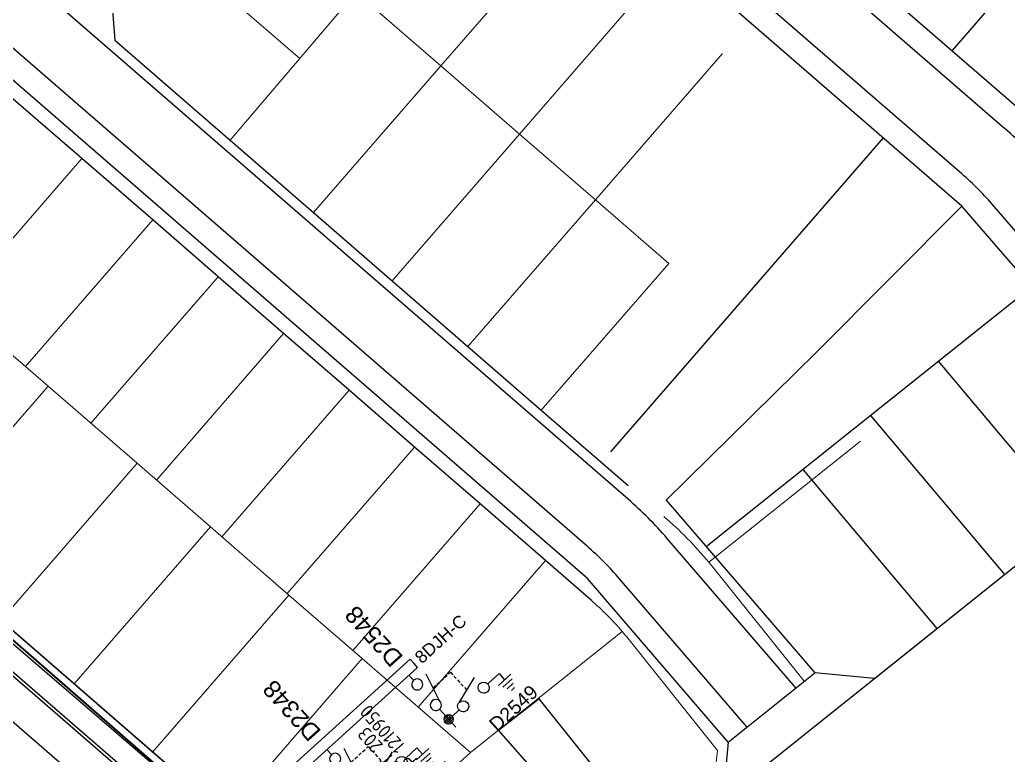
# Model space of a CAD drawing. Extents: x 294483 to 298631, y 6233899 to 6239242.
# Drawn here: x 296481 to 296623.5, y 6237128.4 to 6237234.5 of the extents above; entities that cross this region are included whole.
import ezdxf
from ezdxf.enums import TextEntityAlignment as Align

# ---------------------------------------------------------------- set-up
doc = ezdxf.new("R2010")
doc.units = 0
for name, pattern in [('A', [0]), ('CENTERX2', [4, 2.5, -0.5, 0.5, -0.5]), ('DASHED', [0.75, 0.5, -0.25])]:
    doc.linetypes.add(name, pattern=pattern)
for name, color, linetype in [('Equip_HV_NEW', 2, 'Continuous'), ('Mains_LV_NEW_T84', 2, 'Continuous'), ('Mains_SL_NEW_C57', 2, 'Continuous'), ('Notes', 7, 'Continuous'), ('Trench_SP_NEW', 2, 'Continuous')]:
    doc.layers.add(name, color=color, linetype=linetype)
doc.styles.add('ARIAL', font='arial.ttf', dxfattribs={"height": 2})
doc.styles.add('ieISOCP', font='isocp.shx')
doc.styles.get("Standard").update_dxf_attribs({"font": 'isocp.shx'})
doc.styles.add('SWG_LABEL', font='arial.ttf', dxfattribs={"height": 2})
doc.styles.add('SWITCH_LABEL', font='arial.ttf', dxfattribs={"height": 2.5})
doc.linetypes.add('Cable 5', pattern='A,10,-1,["o",Standard,S=2,R=0,X=-1,Y=-0.7],-1e-05,["o",Standard,S=2,R=0,X=-0.2,Y=-0.7],-1.2', length=12.20001)
doc.linetypes.add('Cable New UG', pattern='A,7,-0.25,["x",Standard,S=2,R=0,X=0.2,Y=-0.8],-2.1', length=9.35)
doc.linetypes.add('IE Trench HV', pattern='A,7,-0.2,["/",Standard,S=3,R=0,X=0.6,Y=-1.4],-2.5', length=9.7)

# ---------------------------------------------------------------- blocks, each defined once
blk = doc.blocks.new('SWG_SIE_SU_NEW')
blk.add_line((5.81, 0.79), (1.59, 1.94))
at = {"linetype": 'A', "lineweight": 0}
for p, q in [((7.98, 0.35), (7.98, -0.37)), ((8.18, -0.58), (8.18, 0.56)), ((8.38, 0.66), (8.38, -0.68)), ((8.58, -0.71), (8.58, 0.69)), ((8.78, 0.66), (8.78, -0.68)), ((8.98, -0.59), (8.98, 0.56)), ((9.18, 0.35), (9.18, -0.38))]:
    blk.add_line(p, q, dxfattribs=at)
at = {"linetype": 'DASHED'}
blk.add_lwpolyline([(3.7, 1.36), (3.7, 4.73), (7.22, 4.73)], dxfattribs=at)
for points in [[(1, 0), (0, 0)], [(6.6, -0.01), (10.1, -0.01)]]:
    blk.add_lwpolyline(points)
for points in [[(1.8, -0.8, 1), (1.8, 0.8, 1)], [(5.8, -0.81, 1), (5.8, 0.79, 1)]]:
    blk.add_lwpolyline(points, format="xyb", close=True)
at = {"linetype": 'A', "lineweight": 0}
blk.add_circle((8.58, -0.01), 0.7, dxfattribs=at)
at = {"style": 'SWG_LABEL', "flags": 8}
blk.add_attdef('ASSET_NUM', text='', height=2.5, rotation=179.9544, dxfattribs=at).set_placement((-2.4, 0.01), align=Align.MIDDLE_LEFT)
at = {"flags": 1}
blk.add_attdef('Z', (0, 0), '', height=0.2, dxfattribs=at)
at = {"style": 'SWITCH_LABEL', "flags": 9}
blk.add_attdef('STREET_CODE', text='', height=0.2, dxfattribs=at).set_placement((0, 0), align=Align.MIDDLE_LEFT)
at = {"flags": 9}
for tag, p in [('SUBURB', (0, -0.8)), ('STREETNAME', (0, -1)), ('ORIENTATION', (0, -0.2)), ('PARENT', (0, -0.4)), ('USAGE', (0, -0.6)), ('LOCATION', (0, -1.2)), ('NOTES', (0, -1.4)), ('MAINTAINED_BY', (-0.01, -2.05)), ('OWNED_BY', (-0.01, -1.62)), ('OPERATED_BY', (-0.01, -1.84))]:
    blk.add_attdef(tag, text='', height=0.2, dxfattribs=at).set_placement(p, align=Align.MIDDLE_LEFT)
blk = doc.blocks.new('SWG_SIE_ES_NEW')
for p, q in [((-5.79, 0.78), (-1.79, 1.93)), ((0.01, -1.21), (2.41, -1.21)), ((0.31, -1.81), (2.11, -1.81)), ((0.61, -2.41), (1.81, -2.41)), ((0.92, -3.01), (1.52, -3.01))]:
    blk.add_line(p, q)
for points in [[(-5.79, -0.82, -1), (-5.79, 0.78, -1)], [(-1.79, -0.81, -1), (-1.79, 0.79, -1)]]:
    blk.add_lwpolyline(points, format="xyb", close=True)
for points in [[(-6.59, -0.02), (-7.89, -0.02)], [(-0.99, -0.01), (1.21, -0.01), (1.21, -1.21)]]:
    blk.add_lwpolyline(points)
at = {"flags": 1}
blk.add_attdef('Z', (0, 0), '', height=0.2, dxfattribs=at)
at = {"style": 'SWITCH_LABEL', "flags": 9}
blk.add_attdef('STREET_CODE', text='', height=0.2, dxfattribs=at).set_placement((0, -0.2), align=Align.MIDDLE_LEFT)
at = {"flags": 9}
for tag, p in [('SUBURB', (0, -1)), ('STREETNAME', (0, -1.2)), ('ORIENTATION', (0, -0.4)), ('PARENT', (0, -0.6)), ('USAGE', (0, -0.8)), ('LOCATION', (0, -1.4)), ('NOTES', (0, -1.6)), ('OWNED_BY', (0, -1.78)), ('OPERATED_BY', (0, -2.01)), ('MAINTAINED_BY', (0, -2.21))]:
    blk.add_attdef(tag, text='', height=0.2, dxfattribs=at).set_placement(p, align=Align.MIDDLE_LEFT)
at = {"style": 'ARIAL', "flags": 8}
blk.add_attdef('ASSET_NUM', text='', height=2, dxfattribs=at).set_placement((14.3, -5.09), align=Align.MIDDLE_RIGHT)
blk = doc.blocks.new('*U43')
for p, q in [((-1.6, 0), (-1.6, 54.05)), ((-1.6, 54.05), (-0.8, 54.05)), ((0, 54.05), (-0.8, 54.05)), ((0, 0), (0, 54.05)), ((-1.6, 0), (-0.8, 0)), ((0, 0), (-0.8, 0))]:
    blk.add_line(p, q)
at = {"style": 'ARIAL'}
blk.add_attdef('SWG_TYPE', text='', height=1.8, rotation=90, dxfattribs=at).set_placement((-0.8, 54.8), align=Align.MIDDLE_LEFT)
blk.add_attdef('SUB_TYPE', text='', height=1.8, rotation=90, dxfattribs=at).set_placement((-0.8, -0.76), align=Align.MIDDLE_RIGHT)

msp = doc.modelspace()

# ---------------------------------------------------------------- linework, layer by layer
at = {"layer": 'Mains_LV_NEW_T84', "color": 170, "linetype": 'Cable New UG', "ltscale": 0.75}
msp.add_lwpolyline([(296555.85395, 6237125.33993), (296550.01211, 6237132.02758), (296555.84366, 6237136.5605), (296571.08393, 6237117.49572), (296561.35731, 6237108.71702), (296576.16973, 6237089.98058), (296571.19566, 6237086.04825), (296567.31324, 6237082.6704)], dxfattribs=at)
at = {"layer": 'Mains_SL_NEW_C57', "color": 2, "linetype": 'Cable 5', "ltscale": 0.5, "flags": 128}
msp.add_lwpolyline([(296541.77719, 6237095.25899, 0.036623618), (296538.35054, 6237096.0088, -0.061111349), (296533.27864, 6237098.60589), (296477.33651, 6237146.69327), (296426.8839, 6237190.4526)], format="xyb", dxfattribs=at)
at = {"layer": 'Notes'}
for p, q in [((296557.69955, 6237102.32606), (296914.81013, 6237387.79849)), ((296495.34824, 6237334.28998), (296628.20382, 6237218.98037)), ((296616.80638, 6237212.321), (296486.93669, 6237325.03908)), ((296616.83234, 6237207.66404), (296484.97918, 6237322.10363)), ((296562.81784, 6237153.91149), (296421.30105, 6237276.73844)), ((296562.79188, 6237158.56845), (296434.12571, 6237270.24194)), ((296494.0406, 6237240.08755), (296494.68456, 6237231.58429)), ((296494.68456, 6237231.58429), (296511.30037, 6237217.1629)), ((296532.86497, 6237100.46107), (296384.10978, 6237229.57046)), ((296489.94307, 6237214.51359), (296479.37004, 6237223.69025)), ((296511.30037, 6237217.1629), (296523.32617, 6237206.72532)), ((296500.13848, 6237205.66466), (296489.94307, 6237214.51359)), ((296642.50361, 6237177.79443), (296616.83234, 6237207.66404)), ((296645.23919, 6237179.98123), (296621.48913, 6237207.61544)), ((296523.32617, 6237206.72532), (296534.65441, 6237196.89317)), ((296509.57868, 6237197.47121), (296500.13848, 6237205.66466)), ((296519.01888, 6237189.27776), (296509.57868, 6237197.47121)), ((296534.65441, 6237196.89317), (296545.60504, 6237187.38877)), ((296528.45908, 6237181.08431), (296519.01888, 6237189.27776)), ((296545.60504, 6237187.38877), (296556.17807, 6237178.21211)), ((296537.89928, 6237172.89086), (296528.45908, 6237181.08431)), ((296556.17807, 6237178.21211), (296568.69903, 6237167.34477)), ((296547.33948, 6237164.69741), (296537.89928, 6237172.89086)), ((296604.20533, 6237139.50239), (296641.72779, 6237169.49763)), ((296556.77968, 6237156.50396), (296547.33948, 6237164.69741)), ((296574.18931, 6237165.22781), (296595.60795, 6237140.30631)), ((296563.36905, 6237150.78483), (296556.77968, 6237156.50396)), ((296583.10245, 6237130.30948), (296562.81784, 6237153.91149)), ((296585.83803, 6237132.49629), (296567.47462, 6237153.86289)), ((296583.10245, 6237130.30948), (296595.60795, 6237140.30631)), ((296604.20533, 6237139.50239), (296595.60795, 6237140.30631)), ((296583.10245, 6237130.30948), (296582.32663, 6237122.01268))]:
    msp.add_line(p, q, dxfattribs=at)
at = {"layer": 'Notes', "lineweight": 9}
for p, q in [((296560.03283, 6237249.01741), (296541.69024, 6237227.88373)), ((296500.19605, 6237247.32462), (296521.34315, 6237228.97038)), ((296571.36107, 6237239.18527), (296553.02212, 6237218.05579)), ((296529.44889, 6237238.50044), (296511.30037, 6237217.1629)), ((296529.44889, 6237238.50044), (296541.69024, 6237227.88373)), ((296582.3117, 6237229.68086), (296563.97628, 6237208.55544)), ((296541.69024, 6237227.88373), (296523.32617, 6237206.72532)), ((296541.69024, 6237227.88373), (296553.02212, 6237218.05579)), ((296553.02212, 6237218.05579), (296534.65441, 6237196.89317)), ((296553.02212, 6237218.05579), (296563.97628, 6237208.55544)), ((296471.58974, 6237193.36754), (296489.94307, 6237214.51359)), ((296563.97628, 6237208.55544), (296545.60504, 6237187.38877)), ((296563.97628, 6237208.55544), (296574.5527, 6237199.3827)), ((296481.78515, 6237184.51861), (296500.13848, 6237205.66466)), ((296574.5527, 6237199.3827), (296556.17807, 6237178.21211)), ((296491.22535, 6237176.32516), (296509.57868, 6237197.47121)), ((296485.05439, 6237181.68114), (296471.58974, 6237193.36754)), ((296500.66555, 6237168.13171), (296519.01888, 6237189.27776)), ((296465.39011, 6237159.02466), (296485.05439, 6237181.68114)), ((296497.89306, 6237170.53804), (296485.05439, 6237181.68114)), ((296510.10575, 6237159.93826), (296528.45908, 6237181.08431)), ((296580.33608, 6237156.26811), (296602.2176, 6237173.76049)), ((296519.54595, 6237151.74481), (296537.89928, 6237172.89086)), ((296478.22878, 6237147.88156), (296497.89306, 6237170.53804)), ((296508.46609, 6237161.36138), (296497.89306, 6237170.53804)), ((296528.98615, 6237143.55136), (296547.33948, 6237164.69741)), ((296488.80181, 6237138.7049), (296508.46609, 6237161.36138)), ((296519.79433, 6237151.52924), (296508.46609, 6237161.36138)), ((296538.42635, 6237135.35791), (296556.77968, 6237156.50396)), ((296581.14281, 6237155.28136), (296594.08378, 6237139.09291)), ((296500.13004, 6237128.87276), (296519.79433, 6237151.52924)), ((296530.36735, 6237142.35257), (296519.79433, 6237151.52924)), ((296545.97851, 6237128.80315), (296567.83417, 6237146.27444)), ((296568.64523, 6237145.29085), (296581.58619, 6237129.1024)), ((296510.70307, 6237119.69609), (296530.36735, 6237142.35257)), ((296545.97851, 6237128.80315), (296530.36735, 6237142.35257)), ((296573.26422, 6237114.76829), (296555.78084, 6237136.63908)), ((296581.58619, 6237129.1024), (296580.6461, 6237120.66928)), ((296523.54174, 6237108.553), (296545.97851, 6237128.80315))]:
    msp.add_line(p, q, dxfattribs=at)
at = {"layer": 'Notes'}
for points in [[(296652.27354, 6237185.60445), (296628.31467, 6237213.48161, 0.036524225), (296622.70567, 6237219.11795), (296492.63591, 6237332.00966, -0.41134279), (296491.6807, 6237344.63892), (296523.43594, 6237381.95964, -0.417090174), (296536.18972, 6237382.92427)], [(296592.87237, 6237138.1195), (296574.30016, 6237159.72906, 0.036524225), (296568.69116, 6237165.36539), (296444.13072, 6237273.4754, -0.41134279), (296443.06938, 6237287.50791), (296474.18291, 6237324.07445)]]:
    msp.add_lwpolyline(points, format="xyb", dxfattribs=at)
at = {"layer": 'Notes', "flags": 128}
for points in [[(296615.42975, 6237230.06739), (296654.75831, 6237275.38034)], [(296566.18562, 6237172.19265), (296605.51418, 6237217.50561)], [(296595.90739, 6237186.63942), (296616.83234, 6237207.66404)], [(296579.95244, 6237158.52216), (296626.8481, 6237196.01028)], [(296595.90739, 6237186.63942), (296574.18931, 6237165.22781)], [(296613.41074, 6237185.26854), (296632.73341, 6237162.30757)], [(296603.6439, 6237177.46098), (296622.96656, 6237154.50001)], [(296593.87706, 6237169.65342), (296613.19972, 6237146.69245)]]:
    msp.add_lwpolyline(points, dxfattribs=at)
msp.add_lwpolyline([(296532.86497, 6237100.46107), (296384.10978, 6237229.57046, -0.065497331), (296379.6976, 6237234.54884), (296377.63137, 6237237.60585)], format="xyb", dxfattribs=at)
at = {"layer": 'Notes', "color": 254, "true_color": 0xd1d1d1}
for points in [[(296529.62036, 6237096.72275), (296380.86517, 6237225.83214, -0.065497331), (296375.59651, 6237231.77692), (296375.15785, 6237232.42592)], [(296529.91532, 6237097.0626), (296381.16014, 6237226.17199, -0.065497331), (296375.96934, 6237232.02891), (296375.53068, 6237232.67791)]]:
    msp.add_lwpolyline(points, format="xyb", dxfattribs=at)
at = {"layer": 'Notes', "color": 254, "true_color": 0xd1d1d1, "flags": 128}
msp.add_lwpolyline([(296370.29804, 6237228.44928), (296522.95259, 6237095.95551, -0.414213562), (296523.00246, 6237095.25016), (296519.72508, 6237091.47408, -0.414213562), (296519.01973, 6237091.42421), (296366.36518, 6237223.91798)], format="xyb", dxfattribs=at)
at = {"layer": 'Notes'}
for centre in [(296586.98222, 6237177.95868), (296532.96772, 6237124.20613)]:
    msp.add_arc(centre, 45.5, 40.6772222, 49.0442388, dxfattribs=at)
at = {"layer": 'Notes', "lineweight": 9}
for radius, start, end in [(58, 39.8977767, 49.0442417), (58, 38.6386673, 39.8977767), (42, 40.3778785, 49.0442415), (42, 38.6386672, 40.3778785)]:
    msp.add_arc((296535.83906, 6237119.06576), radius, start, end, dxfattribs=at)
at = {"layer": 'Trench_SP_NEW', "color": 10, "linetype": 'IE Trench HV', "lineweight": 35, "ltscale": 0.35, "flags": 128}
msp.add_lwpolyline([(296532.07839, 6237099.55481), (296394.58329, 6237219.57427)], dxfattribs=at)

# ---------------------------------------------------------------- block references
at = {"layer": 'Equip_HV_NEW', "linetype": 'CENTERX2'}
ref = msp.add_blockref('SWG_SIE_SU_NEW', (296537.07819, 6237139.96497), dxfattribs=dict(at, rotation=312.1910194877311))
ref.add_attrib('ASSET_NUM', 'D2548', dxfattribs={"layer": '0', "height": 2.5, "rotation": 132.1453955, "style": 'SWG_LABEL'}).set_placement((296535.47491, 6237141.75093), align=Align.MIDDLE_LEFT)
at = {"layer": 'Equip_HV_NEW', "linetype": 'CENTERX2', "rotation": 312.1910194877311}
msp.add_blockref('*U43', (296498.27728, 6237104.79354), dxfattribs=at).add_auto_attribs({'SUB_TYPE': 'PS', 'SWG_TYPE': '8DJH-C'})
at = {"layer": 'Equip_HV_NEW', "linetype": 'CENTERX2'}
ref = msp.add_blockref('SWG_SIE_ES_NEW', (296549.1825, 6237139.38597), dxfattribs=dict(at, rotation=42.19101948773108))
ref.add_attrib('ASSET_NUM', 'D2549', dxfattribs={"layer": '0', "height": 2, "rotation": 42.1910068, "style": 'ARIAL'}).set_placement((296555.20983, 6237137.98472), align=Align.MIDDLE_RIGHT)
ref = msp.add_blockref('SWG_SIE_SU_NEW', (296525.24541, 6237129.23904), dxfattribs=dict(at, rotation=312.1910194877311))
ref.add_attrib('ASSET_NUM', 'D2348', dxfattribs={"layer": '0', "height": 2.5, "rotation": 132.1453955, "style": 'SWG_LABEL'}).set_placement((296523.64213, 6237131.02499), align=Align.MIDDLE_LEFT)
ref = msp.add_blockref('SWG_SIE_ES_NEW', (296537.34972, 6237128.66003), dxfattribs=dict(at, rotation=42.19101948773108))
ref.add_attrib('ASSET_NUM', 'D2351', dxfattribs={"layer": '0', "height": 2, "rotation": 42.1910068, "style": 'ARIAL'}).set_placement((296543.37704, 6237127.25878), align=Align.MIDDLE_RIGHT)

# ---------------------------------------------------------------- texts
at = {"layer": 'Notes', "linetype": 'Continuous', "lineweight": 25, "style": 'ieISOCP'}
for s, p in [('DP 1210950', (296539.43922, 6237126.61783)), ('LOT 203', (296537.00941, 6237125.80589))]:
    msp.add_text(s, height=2, rotation=131, dxfattribs=at).set_placement(p)

doc.saveas('drawing.dxf')
